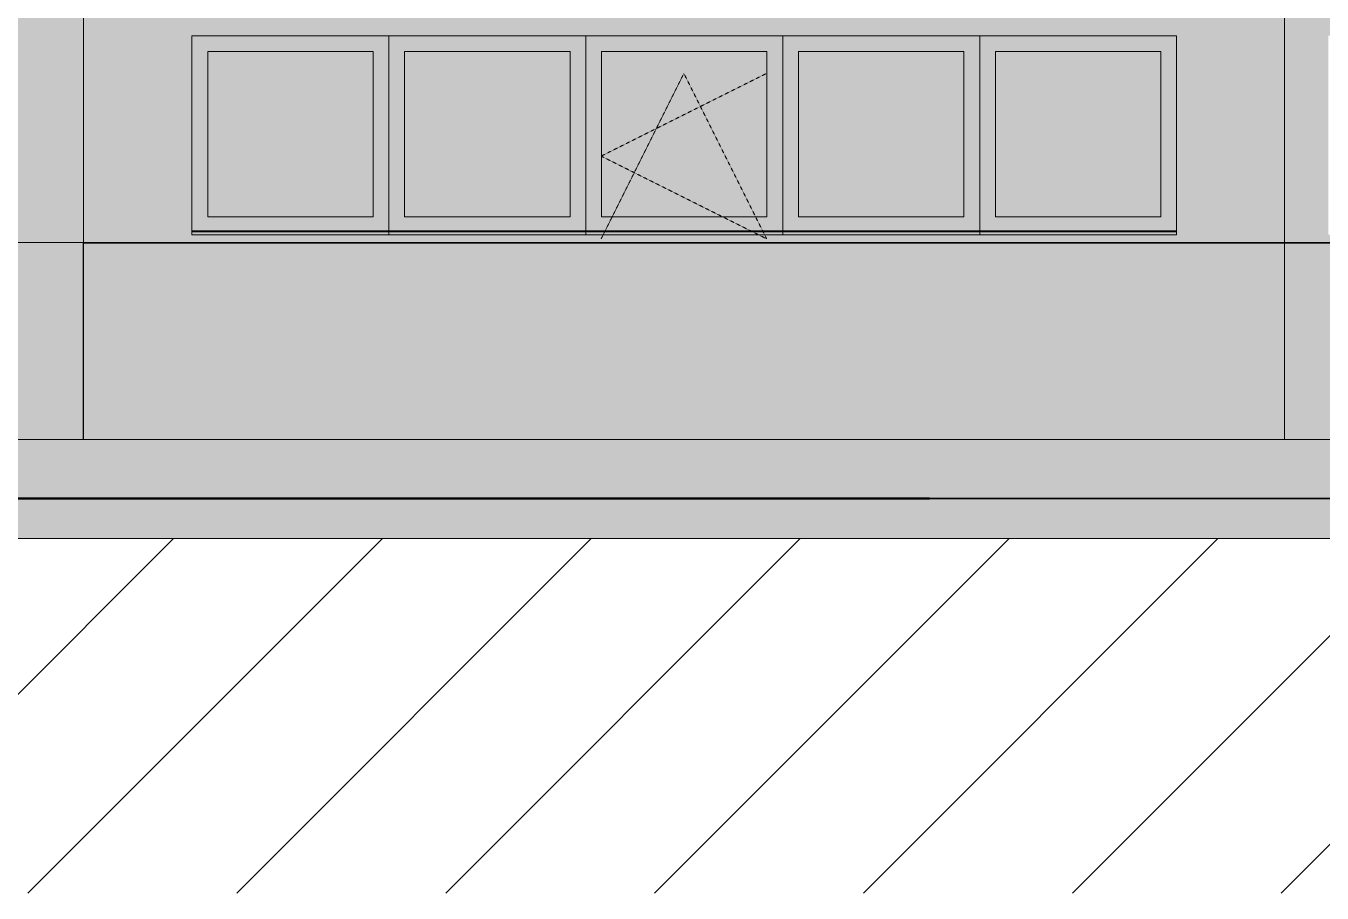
# Model space of a CAD drawing. Header units: millimetres. Extents: x -155050 to -36395, y -2753 to 7638.
# Drawn here: x -138188 to -131607, y -2753 to 1650 of the extents above; entities that cross this region are included whole.
import ezdxf

# ---------------------------------------------------------------- set-up
doc = ezdxf.new("R2010")
doc.units = ezdxf.units.MM
for name, pattern in [('3_Čárkovaná 1_0mm', [2, 1, -1]), ('IMPORT-DĚLICÍ2 _2_', [15.875, 6.35, -3.175, 0, -3.175, 0, -3.175]), ('IMPORT-KANVBRDO', [20, 7, -6.5, 0, -6.5]), ('IMPORT-ČÁRKOVANÁ2 _2_', [9.525, 6.35, -3.175])]:
    doc.linetypes.add(name, pattern=pattern)
for name, color, linetype, lineweight, true_color in [('---1 - PBS PNP-1', 1, 'Continuous', 35, 0xff0000), ('---1 - PBS SYMBOLY A TEXT-1', 180, 'IMPORT-ČÁRKOVANÁ2 _2_', 35, 0x3f00ff), ('00_pl_deštová voda oblast', 6, 'Continuous', 25, 0xff00ff), ('00_pL_hranice pozemku', 1, 'Continuous', 35, 0xff0000), ('00_pL_katastr', 150, 'Continuous', 9, 0x007fff), ('00_pL_katastr-1', 150, 'Continuous', 35, 0x007fff), ('00_pL_KOTY 1500', 7, 'Continuous', 9, 0x260000), ('00_pL_přípojka destova kanalizace-2', 7, 'Continuous', 35, 0x3f7f3f), ('212_HK_situace_03_dwg-1', 40, 'Continuous', 9, 0xffbf00), ('A-GLAZ-1', 7, 'Continuous', 9, 0x6e6e6e), ('A-GLAZ-2', 7, 'Continuous', 9, 0x7f7f7f), ('A-GLAZ-3', 7, 'Continuous', 9, 0x787878), ('A-WALL-1', 7, 'Continuous', 9, 0xd7d5cb), ('A-WALL-2', 7, 'Continuous', 9, 0x004080), ('A-WALL-3', 7, 'Continuous', 9, 0xdeddc7), ('A-WALL-4', 7, 'Continuous', 9, 0x787878), ('hch kanal-2', 6, 'IMPORT-KANVBRDO', 9, 0xff00ff), ('hch koleje-1', 7, 'Continuous', 9, 0x00a5a5), ('hch oploceni-1', 7, 'IMPORT-DĚLICÍ2 _2_', 9, 0x00a5a5), ('hch teren-1', 7, 'Continuous', 9, 0x00a5a5), ('Obrys', 2, 'Continuous', 9, 0xffff00), ('PDF7_000 ISN KABELY NN', 9, 'Continuous', 9, 0x808080), ('PDF7_000 ISN SDĚL OPTIKA METALIKA CHRÁNIČKA PŘÍVOD', 9, 'Continuous', 9, 0x808080), ('PDF7_0V - Splašky výtlak zaměřeno', 9, 'Continuous', 9, 0x808080), ('PDF7_0V - Voda návrh', 9, 'Continuous', 9, 0x808080), ('PDF7_36', 9, 'Continuous', 9, 0x808080), ('PDF7_GP Hraniční linie', 7, 'Continuous', 9, 0x0052a5), ('PDF7_GP Koleje', 7, 'Continuous', 9, 0x0052a5), ('PDF7_GP Výšky bodů', 7, 'Continuous', 9, 0x0052a5), ('PDF7_ISS DEŠŤOVÁ KANALIZACE', 9, 'Continuous', 9, 0x808080), ('PDF7_Slezské Předměstí_646971$0$105', 7, 'Continuous', 9, 0x260000), ('PDF7_Slezské Předměstí_646971$0$21900', 7, 'Continuous', 9, 0x002600), ('Vlastní 1_A-DETL-GENF-1', 9, 'Continuous', 9, 0x808080)]:
    doc.layers.add(name, color=color, linetype=linetype, lineweight=lineweight, true_color=true_color)
for name, color, linetype, lineweight in [('00_pL_KOTY', 7, 'Continuous', 9), ('00_pl_rozhrani ploch', 7, 'Continuous', 18), ('00_pL_stavajici objekty', 7, 'Continuous', 50), ('2966-1_navrh dispozice stroju-HK_02_dwg-1', 7, 'Continuous', 9), ('2966-1_navrh dispozice stroju-HK_dwg-1', 7, 'Continuous', 9), ('A-DETL-MBND', 7, '3_Čárkovaná 1_0mm', 9), ('A-DETL-THIN', 7, 'Continuous', 9), ('A-GLAZ', 7, 'Continuous', 9), ('A-WALL', 7, 'Continuous', 9), ('HK_TEREN_SESAZENI_dwg-1', 7, 'Continuous', 9), ('Kóty', 7, 'Continuous', 9), ('PDF4_Geometry', 7, 'Continuous', 9), ('PDF4_Solid Fills', 7, 'Continuous', 9), ('PDF7_GP Popis', 7, 'Continuous', 9)]:
    doc.layers.add(name, color=color, linetype=linetype, lineweight=lineweight)

# ---------------------------------------------------------------- blocks, each defined once
blk = doc.blocks.new('OKNO_1k - Okno Hala 1000x1000-V2-Řez 2')
at = {"layer": 'A-GLAZ-1'}
h = blk.add_hatch(color=256, dxfattribs=at)
h.paths.add_polyline_path([(-133568.7, 610), (-133345.4, 610), (-133345.4, 1600), (-134345.4, 1600), (-134345.4, 610), (-133807.3, 610)])
h.paths.add_polyline_path([(-134046, 680), (-134265.4, 680), (-134265.4, 1520), (-133425.4, 1520), (-133425.4, 680), (-133807.3, 680)])
at = {"layer": 'A-GLAZ-2'}
blk.add_hatch(color=256, dxfattribs=at).paths.add_polyline_path([(-133568.7, 680), (-133425.4, 680), (-133425.4, 1520), (-134265.4, 1520), (-134265.4, 680), (-133807.3, 680)])
at = {"layer": 'A-GLAZ-3'}
for points in [[(-134046, 605.2), (-133345.4, 605.2), (-133345.4, 610), (-134345.4, 610), (-134345.4, 605.2), (-134165.3, 605.2)], [(-134345.4, 589.8), (-133345.4, 589.8), (-133345.4, 605.2), (-134345.4, 605.2), (-134345.4, 597.6)]]:
    blk.add_hatch(color=256, dxfattribs=at).paths.add_polyline_path(points)
at = {"layer": 'A-GLAZ'}
for p, q in [((-134345.4, 1600), (-134345.4, 610)), ((-133345.4, 610), (-133345.4, 1600)), ((-134265.4, 680), (-134265.4, 1520)), ((-134265.4, 1520), (-133425.4, 1520)), ((-133425.4, 680), (-133425.4, 1520)), ((-133425.4, 680), (-134265.4, 680)), ((-134345.4, 605.2), (-134345.4, 610)), ((-134345.4, 610), (-133345.4, 610)), ((-134345.4, 589.8), (-134345.4, 605.2)), ((-133345.4, 605.2), (-134345.4, 605.2)), ((-133345.4, 610), (-133345.4, 605.2)), ((-133345.4, 605.2), (-133345.4, 589.8)), ((-134345.4, 589.8), (-133345.4, 589.8))]:
    blk.add_line(p, q, dxfattribs=at)
blk = doc.blocks.new('OKNO_1k - Okno Hala 1000x1000-V1-Řez 2')
at = {"layer": 'A-GLAZ-1'}
h = blk.add_hatch(color=256, dxfattribs=at)
h.paths.add_polyline_path([(-130704.9, 610), (-130575.4, 610), (-130575.4, 1600), (-131575.4, 1600), (-131575.4, 610), (-130943.6, 610)])
h.paths.add_polyline_path([(-131495.4, 680), (-131495.4, 1520), (-130655.4, 1520), (-130655.4, 680), (-131420.9, 680)])
at = {"layer": 'A-GLAZ-2'}
blk.add_hatch(color=256, dxfattribs=at).paths.add_polyline_path([(-130943.6, 680), (-130655.4, 680), (-130655.4, 1520), (-131495.4, 1520), (-131495.4, 680), (-131182.2, 680)])
at = {"layer": 'A-GLAZ-3'}
for points in [[(-131575.4, 605.2), (-130575.4, 605.2), (-130575.4, 610), (-131575.4, 610), (-131575.4, 606.8)], [(-131575.4, 589.8), (-130575.4, 589.8), (-130575.4, 605.2), (-131575.4, 605.2), (-131575.4, 597.6)]]:
    blk.add_hatch(color=256, dxfattribs=at).paths.add_polyline_path(points)
at = {"layer": 'A-GLAZ'}
for p, q in [((-130575.4, 610), (-130575.4, 1600)), ((-131495.4, 680), (-131495.4, 1520)), ((-131495.4, 1520), (-130655.4, 1520)), ((-130655.4, 680), (-130655.4, 1520)), ((-130655.4, 680), (-131495.4, 680)), ((-131575.4, 610), (-130575.4, 610)), ((-131575.4, 589.8), (-131575.4, 605.2)), ((-130575.4, 605.2), (-131575.4, 605.2)), ((-130575.4, 610), (-130575.4, 605.2)), ((-130575.4, 605.2), (-130575.4, 589.8)), ((-131575.4, 589.8), (-130575.4, 589.8))]:
    blk.add_line(p, q, dxfattribs=at)
blk = doc.blocks.new('OKNO_1k - Okno Hala 1000x1000-V3-Řez 2')
at = {"layer": 'A-GLAZ-1'}
h = blk.add_hatch(color=256, dxfattribs=at)
h.paths.add_polyline_path([(-132614.1, 610), (-132345.4, 610), (-132345.4, 1600), (-133345.4, 1600), (-133345.4, 610), (-132852.8, 610)])
h.paths.add_polyline_path([(-133091.4, 680), (-133265.4, 680), (-133265.4, 1520), (-132425.4, 1520), (-132425.4, 680), (-132972.1, 680)])
at = {"layer": 'A-GLAZ-2'}
blk.add_hatch(color=256, dxfattribs=at).paths.add_polyline_path([(-132852.8, 680), (-132425.4, 680), (-132425.4, 1520), (-133265.4, 1520), (-133265.4, 680), (-132972.1, 680)])
at = {"layer": 'A-GLAZ-3'}
for points in [[(-132972.1, 605.2), (-132345.4, 606.8), (-132345.4, 610), (-133345.4, 610), (-133345.4, 605.2), (-133091.4, 605.2)], [(-133345.4, 589.8), (-132345.4, 589.8), (-132345.4, 605.2), (-133345.4, 605.2), (-133345.4, 597.6)]]:
    blk.add_hatch(color=256, dxfattribs=at).paths.add_polyline_path(points)
at = {"layer": 'A-GLAZ'}
for p, q in [((-133345.4, 1600), (-133345.4, 610)), ((-133265.4, 680), (-133265.4, 1520)), ((-133265.4, 1520), (-132425.4, 1520)), ((-132425.4, 680), (-132425.4, 1520)), ((-132425.4, 680), (-133265.4, 680)), ((-133345.4, 605.2), (-133345.4, 610)), ((-133345.4, 610), (-132345.4, 610)), ((-133345.4, 589.8), (-133345.4, 605.2)), ((-132345.4, 605.2), (-133345.4, 605.2)), ((-132345.4, 605.2), (-132345.4, 589.8)), ((-133345.4, 589.8), (-132345.4, 589.8))]:
    blk.add_line(p, q, dxfattribs=at)
blk = doc.blocks.new('2966-1_navrh dispozice stroju-HK_dwg-867852-Řez 2')
at = {"layer": 'Kóty'}
blk.add_line((-152256.8, -750), (-126616.8, -750), dxfattribs=at)
at = {"layer": 'Obrys'}
blk.add_line((-124500.1, -750), (-155046.8, -750), dxfattribs=at)
blk = doc.blocks.new('2966-1_navrh dispozice stroju-HK_02_dwg-876232-Řez 2')
at = {"layer": 'Kóty'}
blk.add_line((-152266.8, -750), (-126626.8, -750), dxfattribs=at)
blk = doc.blocks.new('212_HK_situace_03_dwg-886969-Řez 2')
at = {"layer": 'PDF4_Solid Fills'}
blk.add_hatch(color=256, dxfattribs=at).paths.add_polyline_path([(-134632.6, -750), (-134829.2, -750), (-134255.2, -750)])
at = {"layer": '---1 - PBS PNP-1'}
blk.add_line((-153299.4, -750), (-125331.9, -750), dxfattribs=at)
at = {"layer": '---1 - PBS SYMBOLY A TEXT-1'}
blk.add_line((-124500.1, -750), (-155046.8, -750), dxfattribs=at)
at = {"layer": '00_pl_deštová voda oblast', "flags": 128}
blk.add_lwpolyline([(-124500.1, -750), (-153988.4, -750), (-153807, -750)], dxfattribs=at)
at = {"layer": '00_pL_hranice pozemku'}
blk.add_line((-155046.8, -750), (-124500.1, -750), dxfattribs=at)
at = {"layer": '00_pL_katastr', "flags": 128}
for points in [[(-137932.8, -750), (-137931.8, -750), (-131423.1, -750), (-131424.1, -750)], [(-136996.9, -750), (-136995.9, -750), (-130478.2, -750), (-130478.8, -750)]]:
    blk.add_lwpolyline(points, close=True, dxfattribs=at)
at = {"layer": '00_pL_katastr-1'}
for p, q in [((-124500.1, -750), (-155046.8, -750)), ((-124500.1, -750), (-155046.8, -750)), ((-124500.1, -750), (-155046.8, -750)), ((-124500.1, -750), (-155046.8, -750)), ((-143081.8, -750), (-124500.1, -750)), ((-124500.1, -750), (-136792.5, -750))]:
    blk.add_line(p, q, dxfattribs=at)
at = {"layer": '00_pL_katastr-1', "flags": 128}
for points in [[(-130253.9, -750), (-130379.2, -750), (-130343, -750), (-130477.1, -750), (-130703.9, -750), (-155046.8, -750)], [(-124500.1, -750), (-130253.9, -750), (-137868.1, -750), (-155046.8, -750)], [(-124500.1, -750), (-152222, -750), (-152334.1, -750), (-152413.6, -750), (-155046.8, -750)], [(-155046.8, -750), (-151862.3, -750), (-136072.4, -750), (-129279.7, -750), (-124500.1, -750)], [(-155046.8, -750), (-149369.9, -750), (-135526.3, -750), (-124500.1, -750)], [(-155046.8, -750), (-133313.6, -750), (-124500.1, -750)], [(-130550.4, -750), (-137002.8, -750), (-141320.4, -750), (-155046.8, -750)], [(-155046.8, -750), (-154210.5, -750), (-154034.4, -750), (-138361.7, -750), (-129880, -750), (-145451.8, -750), (-149019.2, -750), (-155046.8, -750)], [(-124500.1, -750), (-143111, -750), (-143081.8, -750)]]:
    blk.add_lwpolyline(points, dxfattribs=at)
at = {"layer": '00_pL_KOTY'}
blk.add_line((-133185.7, -750), (-144585.6, -750), dxfattribs=at)
at = {"layer": '00_pL_KOTY', "flags": 128}
blk.add_lwpolyline([(-153564.1, -750), (-153559.5, -750), (-125588.5, -750), (-125593.1, -750)], dxfattribs=at)
at = {"layer": '00_pL_KOTY 1500', "flags": 128}
blk.add_lwpolyline([(-153584.9, -750), (-153579.3, -750), (-125599.2, -750), (-125604.9, -750)], dxfattribs=at)
at = {"layer": '00_pL_přípojka destova kanalizace-2', "flags": 128}
blk.add_lwpolyline([(-126638.7, -750), (-127334.8, -750), (-154796.2, -750)], dxfattribs=at)
at = {"layer": '00_pl_rozhrani ploch'}
for p, q in [((-124500.1, -750), (-155046.8, -750)), ((-155046.8, -750), (-124500.1, -750)), ((-124500.1, -750), (-155046.8, -750))]:
    blk.add_line(p, q, dxfattribs=at)
at = {"layer": '00_pL_stavajici objekty', "flags": 128}
blk.add_lwpolyline([(-139783, -750), (-133668.2, -750), (-133601, -750), (-139715.7, -750)], close=True, dxfattribs=at)
blk.add_lwpolyline([(-133867.6, -750), (-133934.7, -750), (-136925.6, -750), (-136858.5, -750)], dxfattribs=at)
at = {"layer": 'PDF4_Geometry'}
for p, q in [((-124500.1, -750), (-155046.8, -750)), ((-124500.1, -750), (-155046.8, -750)), ((-124500.1, -750), (-155046.8, -750)), ((-124500.1, -750), (-155046.8, -750)), ((-143295.8, -750), (-124500.1, -750)), ((-124500.1, -750), (-137006.5, -750))]:
    blk.add_line(p, q, dxfattribs=at)
at = {"layer": 'PDF4_Geometry', "flags": 128}
for points in [[(-130467.9, -750), (-130593.3, -750), (-130557, -750), (-130691.1, -750), (-130917.9, -750), (-155046.8, -750)], [(-124500.1, -750), (-130467.9, -750), (-138082.1, -750), (-155046.8, -750)], [(-124500.1, -750), (-152436, -750), (-152548.1, -750), (-152627.6, -750), (-155046.8, -750)], [(-155046.8, -750), (-152076.3, -750), (-136286.5, -750), (-129493.7, -750), (-124500.1, -750)], [(-155046.8, -750), (-149583.9, -750), (-135740.3, -750), (-124500.1, -750)], [(-155046.8, -750), (-133527.6, -750), (-124500.1, -750)], [(-155046.8, -750), (-150991.4, -750), (-154248.4, -750), (-138575.7, -750), (-130094, -750), (-145665.8, -750), (-149233.2, -750), (-155046.8, -750)], [(-124500.1, -750), (-143325, -750), (-143295.8, -750)]]:
    blk.add_lwpolyline(points, dxfattribs=at)
for points in [[(-138146.8, -750), (-138145.8, -750), (-131637.1, -750), (-131638.1, -750)], [(-137210.9, -750), (-137209.9, -750), (-130692.2, -750), (-130692.8, -750)]]:
    blk.add_lwpolyline(points, close=True, dxfattribs=at)
at = {"layer": 'PDF4_Geometry'}
for points in [[(-136027.4, -750), (-136089.4, -750), (-136109.5, -750), (-136087.5, -750)], [(-135773.1, -750), (-135880.6, -750), (-135965.4, -750), (-136027.4, -750)], [(-135939.9, -750), (-135947.6, -750), (-135943.2, -750), (-135926.6, -750)], [(-135926.6, -750), (-135910, -750), (-135885.5, -750), (-135853.2, -750)], [(-135919.4, -750), (-135833, -750), (-135744.4, -750), (-135653.4, -750)], [(-135853.2, -750), (-135820.9, -750), (-135786.4, -750), (-135749.5, -750)], [(-135601.3, -750), (-135691.1, -750), (-135764.7, -750), (-135822, -750)], [(-135822, -750), (-135757.5, -750), (-135702.8, -750), (-135657.6, -750)], [(-135587, -750), (-135669.5, -750), (-135747.5, -750), (-135820.9, -750)], [(-135420.5, -750), (-135520, -750), (-135637.6, -750), (-135773.1, -750)], [(-135749.5, -750), (-135707.6, -750), (-135662.2, -750), (-135613.4, -750)], [(-135657.6, -750), (-135612.5, -750), (-135569.8, -750), (-135529.2, -750)], [(-135653.4, -750), (-135562.6, -750), (-135472.2, -750), (-135382.4, -750)], [(-135613.4, -750), (-135564.6, -750), (-135519.7, -750), (-135478.5, -750)], [(-135411.1, -750), (-135475.9, -750), (-135539.3, -750), (-135601.3, -750)], [(-135440.8, -750), (-135478.6, -750), (-135527.4, -750), (-135587, -750)], [(-135529.2, -750), (-135437.2, -750), (-135361.9, -750), (-135303.4, -750)], [(-135402.6, -750), (-135390.2, -750), (-135402.9, -750), (-135440.8, -750)], [(-135138.6, -750), (-135245.3, -750), (-135336.8, -750), (-135413.2, -750)], [(-135263.1, -750), (-135263.1, -750), (-135312.5, -750), (-135411.1, -750)], [(-135382.4, -750), (-135294, -750), (-135224, -750), (-135172.5, -750)], [(-135303.4, -750), (-135244.9, -750), (-135224.4, -750), (-135242, -750)], [(-135172.5, -750), (-135120.9, -750), (-135099.2, -750), (-135107.4, -750)], [(-134767.2, -750), (-134873.8, -750), (-134997.6, -750), (-135138.6, -750)], [(-135009.7, -750), (-134884.4, -750), (-134749.1, -750), (-134603.8, -750)], [(-133951.3, -750), (-134012.3, -750), (-134032, -750), (-134010.6, -750)], [(-134010.6, -750), (-133989, -750), (-133920.5, -750), (-133805.1, -750)], [(-133724.7, -750), (-133823.5, -750), (-133899.1, -750), (-133951.3, -750)], [(-133821.6, -750), (-133835.6, -750), (-133821.3, -750), (-133778.7, -750)], [(-133689.7, -750), (-133763.6, -750), (-133807.5, -750), (-133821.6, -750)], [(-133742.1, -750), (-133803.9, -750), (-133820.7, -750), (-133792.4, -750)], [(-133805.1, -750), (-133646, -750), (-133480.5, -750), (-133308.6, -750)], [(-133792.4, -750), (-133764.1, -750), (-133680.3, -750), (-133541, -750)], [(-133778.7, -750), (-133719.2, -750), (-133622.1, -750), (-133487.3, -750)], [(-133527.4, -750), (-133620.5, -750), (-133692.1, -750), (-133742.1, -750)], [(-133645.4, -750), (-133662.4, -750), (-133652.4, -750), (-133615.2, -750)], [(-133481, -750), (-133573.6, -750), (-133628.4, -750), (-133645.4, -750)], [(-133615.2, -750), (-133574.9, -750), (-133514.6, -750), (-133434.6, -750)], [(-133055.6, -750), (-133247, -750), (-133404.3, -750), (-133527.4, -750)], [(-133077.2, -750), (-133254.4, -750), (-133388.9, -750), (-133481, -750)], [(-133387.4, -750), (-133444.9, -750), (-133464.8, -750), (-133447.4, -750)], [(-133231, -750), (-133293.4, -750), (-133368.2, -750), (-133455.2, -750)], [(-133447.4, -750), (-133423.4, -750), (-133349.8, -750), (-133226.5, -750)], [(-133434.6, -750), (-133320.7, -750), (-133172.1, -750), (-132988.8, -750)], [(-133154.2, -750), (-133252.2, -750), (-133329.9, -750), (-133387.4, -750)], [(-133308.6, -750), (-133161.5, -750), (-133045.3, -750), (-132960, -750)], [(-133281.9, -750), (-133293.1, -750), (-133279.4, -750), (-133240.9, -750)], [(-133240.9, -750), (-133202.4, -750), (-133149, -750), (-133080.6, -750)], [(-133094.1, -750), (-133122.9, -750), (-133168.5, -750), (-133231, -750)], [(-133226.5, -750), (-133120.9, -750), (-132999.6, -750), (-132862.6, -750)], [(-133045.9, -750), (-133101.3, -750), (-133151.8, -750), (-133197.6, -750)], [(-133074.8, -750), (-133149.5, -750), (-133175.7, -750), (-133153.5, -750)], [(-132904.9, -750), (-132987.2, -750), (-133070.3, -750), (-133154.2, -750)], [(-133153.5, -750), (-133131.3, -750), (-133071.5, -750), (-132974.2, -750)], [(-133055.7, -750), (-133058, -750), (-133070.8, -750), (-133094.1, -750)], [(-133091.4, -750), (-132885.8, -750), (-132709.1, -750), (-132561.2, -750)], [(-133089.8, -750), (-133064.9, -750), (-133053.5, -750), (-133055.7, -750)], [(-133080.6, -750), (-132985.1, -750), (-132893.5, -750), (-132806, -750)], [(-132613.5, -750), (-132745.5, -750), (-132900, -750), (-133077.2, -750)], [(-132805.8, -750), (-132917.3, -750), (-133006.9, -750), (-133074.8, -750)], [(-132893.4, -750), (-132939.7, -750), (-132990.5, -750), (-133045.9, -750)], [(-132987.6, -750), (-132999.8, -750), (-132987.2, -750), (-132949.7, -750)], [(-132988.8, -750), (-132805.6, -750), (-132671.2, -750), (-132585.6, -750)], [(-132877.4, -750), (-132938.6, -750), (-132975.3, -750), (-132987.6, -750)], [(-132974.2, -750), (-132887.4, -750), (-132784.9, -750), (-132666.8, -750)], [(-132960, -750), (-132916.5, -750), (-132891.5, -750), (-132885.2, -750)], [(-132949.7, -750), (-132911.2, -750), (-132856.9, -750), (-132786.8, -750)], [(-132885.2, -750), (-132878.8, -750), (-132893.6, -750), (-132929.6, -750)], [(-132791.2, -750), (-132821.9, -750), (-132856, -750), (-132893.4, -750)], [(-132671.4, -750), (-132751.6, -750), (-132820.3, -750), (-132877.4, -750)], [(-132862.6, -750), (-132792.6, -750), (-132732, -750), (-132680.6, -750)], [(-132446.8, -750), (-132574.7, -750), (-132694.3, -750), (-132805.8, -750)], [(-132720.4, -750), (-132737, -750), (-132760.6, -750), (-132791.2, -750)], [(-132786.8, -750), (-132716.5, -750), (-132628.9, -750), (-132523.9, -750)], [(-132680.6, -750), (-132629.3, -750), (-132590.4, -750), (-132563.8, -750)], [(-132316.6, -750), (-132472.9, -750), (-132591.2, -750), (-132671.4, -750)], [(-132666.8, -750), (-132592.8, -750), (-132426.8, -750), (-132169.1, -750)], [(-132436.8, -750), (-132474.9, -750), (-132533.8, -750), (-132613.5, -750)], [(-132585.6, -750), (-132490.1, -750), (-132432.2, -750), (-132412, -750)], [(-132561.2, -750), (-132451.1, -750), (-132365.5, -750), (-132304.5, -750)], [(-132450.6, -750), (-132509.1, -750), (-132527.8, -750), (-132506.8, -750)], [(-132260.1, -750), (-132291.1, -750), (-132379.8, -750), (-132526.1, -750)], [(-132213.8, -750), (-132313.3, -750), (-132392.2, -750), (-132450.6, -750)], [(-132412, -750), (-132391.8, -750), (-132400.1, -750), (-132436.8, -750)], [(-132378.9, -750), (-132297.2, -750), (-132199.2, -750), (-132084.8, -750)], [(-132356.6, -750), (-132370.6, -750), (-132362, -750), (-132330.9, -750)], [(-132244.7, -750), (-132305.4, -750), (-132342.7, -750), (-132356.6, -750)], [(-132330.9, -750), (-132299.7, -750), (-132254.3, -750), (-132194.7, -750)], [(-131803.6, -750), (-131887.8, -750), (-132058.8, -750), (-132316.6, -750)], [(-132304.5, -750), (-132243.9, -750), (-132229.2, -750), (-132260.1, -750)], [(-132013.6, -750), (-132106.9, -750), (-132183.9, -750), (-132244.7, -750)], [(-131977.3, -750), (-132054.7, -750), (-132133.5, -750), (-132213.8, -750)], [(-132194.7, -750), (-132129.9, -750), (-132068.8, -750), (-132011.3, -750)], [(-132169.1, -750), (-131976.6, -750), (-131832.4, -750), (-131736.8, -750)], [(-132084.8, -750), (-131999.4, -750), (-131907.8, -750), (-131809.8, -750)], [(-131837.8, -750), (-131898.9, -750), (-131957.5, -750), (-132013.6, -750)], [(-132011.3, -750), (-131930.1, -750), (-131856.9, -750), (-131791.9, -750)], [(-131690.9, -750), (-131779.2, -750), (-131874.6, -750), (-131977.3, -750)], [(-131701.4, -750), (-131733.5, -750), (-131778.9, -750), (-131837.8, -750)], [(-131809.8, -750), (-131712.6, -750), (-131634.9, -750), (-131576.4, -750)], [(-131449.3, -750), (-131573.5, -750), (-131691.6, -750), (-131803.6, -750)], [(-131791.9, -750), (-131727, -750), (-131688, -750), (-131675.1, -750)], [(-131675.1, -750), (-131660.7, -750), (-131669.4, -750), (-131701.4, -750)]]:
    blk.add_open_spline(points, degree=3, dxfattribs=at)
at = {"layer": 'PDF4_Solid Fills'}
for p, q in [((-134632.6, -750), (-134829.2, -750)), ((-134829.2, -750), (-134255.2, -750)), ((-134255.2, -750), (-134632.6, -750))]:
    blk.add_line(p, q, dxfattribs=at)
at = {"layer": 'PDF7_000 ISN KABELY NN'}
for p, q in [((-137058.9, -750), (-137191.8, -750)), ((-135596.6, -750), (-135330.8, -750)), ((-134200.8, -750), (-134333.8, -750)), ((-133802, -750), (-133536.2, -750)), ((-133270.3, -750), (-133070.9, -750)), ((-131874.5, -750), (-132007.5, -750))]:
    blk.add_line(p, q, dxfattribs=at)
at = {"layer": 'PDF7_000 ISN KABELY NN', "flags": 128}
for points in [[(-137191.8, -750), (-137058.9, -750), (-137457.7, -750), (-137657.1, -750), (-137657.1, -750), (-137790, -750)], [(-136660.1, -750), (-136261.3, -750), (-135796, -750)], [(-134333.7, -750), (-134200.8, -750), (-134533.2, -750), (-134799.1, -750), (-134799, -750), (-134932, -750)], [(-132007.4, -750), (-131874.5, -750), (-132273.3, -750), (-132472.8, -750), (-132472.7, -750), (-132605.6, -750)]]:
    blk.add_lwpolyline(points, dxfattribs=at)
at = {"layer": 'PDF7_000 ISN SDĚL OPTIKA METALIKA CHRÁNIČKA PŘÍVOD'}
for p, q in [((-138321.8, -750), (-138055.9, -750)), ((-137389.3, -750), (-137746, -750)), ((-137054.5, -750), (-137411.1, -750)), ((-135729.6, -750), (-135596.7, -750)), ((-135463.8, -750), (-135197.9, -750)), ((-134525.3, -750), (-134881.9, -750)), ((-134202.3, -750), (-134558.9, -750)), ((-133802.1, -750), (-133536.2, -750)), ((-133403.3, -750), (-133270.4, -750)), ((-133137.4, -750), (-132938, -750)), ((-132265.3, -750), (-132622, -750)), ((-131875.9, -750), (-132232.5, -750))]:
    blk.add_line(p, q, dxfattribs=at)
at = {"layer": 'PDF7_000 ISN SDĚL OPTIKA METALIKA CHRÁNIČKA PŘÍVOD', "flags": 128}
blk.add_lwpolyline([(-136660.1, -750), (-136261.3, -750), (-135796.1, -750)], dxfattribs=at)
at = {"layer": 'PDF7_0V - Splašky výtlak zaměřeno'}
for p, q in [((-134533.5, -750), (-134334.1, -750)), ((-134068.2, -750), (-133603, -750)), ((-132681.2, -750), (-132915.8, -750))]:
    blk.add_line(p, q, dxfattribs=at)
at = {"layer": 'PDF7_0V - Splašky výtlak zaměřeno', "flags": 128}
for points in [[(-137723.8, -750), (-136394.5, -750), (-134799.4, -750)], [(-131143.7, -750), (-132007.8, -750), (-132606, -750)], [(-132340.2, -750), (-132140.7, -750), (-132406.5, -750)], [(-131874.8, -750), (-131675.5, -750), (-131874.9, -750)]]:
    blk.add_lwpolyline(points, dxfattribs=at)
at = {"layer": 'PDF7_0V - Voda návrh'}
for p, q in [((-138056, -750), (-138388.3, -750)), ((-134865.7, -750), (-134599.8, -750)), ((-133818, -750), (-134136.8, -750)), ((-132938.1, -750), (-133270.5, -750)), ((-132340, -750), (-132605.8, -750)), ((-131808.2, -750), (-131542.4, -750))]:
    blk.add_line(p, q, dxfattribs=at)
at = {"layer": 'PDF7_0V - Voda návrh', "flags": 128}
for points in [[(-135397.4, -750), (-136128.5, -750), (-137723.7, -750)], [(-134599.8, -750), (-134865.7, -750), (-134333.9, -750), (-133735.7, -750)], [(-131542.3, -750), (-131808.2, -750), (-131276.5, -750), (-130678.3, -750)]]:
    blk.add_lwpolyline(points, dxfattribs=at)
at = {"layer": 'PDF7_36', "flags": 128}
for points in [[(-136660.6, -750), (-135464.2, -750)], [(-133536.7, -750), (-132340.4, -750)]]:
    blk.add_lwpolyline(points, close=True, dxfattribs=at)
at = {"layer": 'PDF7_GP Hraniční linie', "flags": 128}
for points in [[(-124500.1, -750), (-133337.2, -750), (-145367.5, -750), (-149887.1, -750), (-155046.8, -750)], [(-155046.8, -750), (-150620.5, -750), (-133073.6, -750), (-124500.1, -750)]]:
    blk.add_lwpolyline(points, dxfattribs=at)
at = {"layer": 'PDF7_GP Koleje'}
blk.add_line((-124500.1, -750), (-155046.7, -750), dxfattribs=at)
at = {"layer": 'PDF7_GP Koleje', "flags": 128}
for points in [[(-124500.1, -750), (-138847.8, -750), (-154733, -750), (-155046.8, -750)], [(-155046.8, -750), (-154800, -750), (-138914.7, -750), (-124500.1, -750)], [(-155046.8, -750), (-152342.7, -750), (-138983.1, -750), (-124500.1, -750)]]:
    blk.add_lwpolyline(points, dxfattribs=at)
at = {"layer": 'PDF7_GP Popis'}
for p, q in [((-138187.9, -750), (-137855.6, -750)), ((-137922, -750), (-137656.1, -750)), ((-137390.2, -750), (-137722.4, -750)), ((-136991.2, -750), (-137323.4, -750)), ((-136592.3, -750), (-136924.5, -750)), ((-135729, -750), (-135729, -750)), ((-135130.7, -750), (-135463, -750)), ((-133604.2, -750), (-133670.7, -750)), ((-133072.4, -750), (-133404.6, -750))]:
    blk.add_line(p, q, dxfattribs=at)
at = {"layer": 'PDF7_GP Popis', "flags": 128}
for points in [[(-138055, -750), (-138055, -750), (-137988.5, -750), (-137922, -750), (-137855.5, -750), (-137855.6, -750), (-137789.1, -750), (-137789.1, -750), (-137789.1, -750), (-137855.6, -750), (-137922.1, -750)], [(-137789, -750), (-137656.1, -750), (-137589.6, -750), (-137589.6, -750), (-137656.1, -750), (-137656.1, -750), (-137722.6, -750)], [(-137589.5, -750), (-137656, -750), (-137656, -750), (-137722.5, -750), (-137656, -750), (-137656.1, -750), (-137589.6, -750), (-137589.6, -750), (-137523.1, -750), (-137456.7, -750), (-137456.6, -750)], [(-137124.1, -750), (-137190.6, -750), (-137257, -750), (-137257, -750), (-137257.1, -750), (-137057.7, -750)], [(-137124.1, -750), (-137124, -750), (-137057.6, -750), (-136991.1, -750), (-136924.6, -750), (-136858.2, -750), (-136858.2, -750), (-136924.7, -750), (-136924.7, -750), (-136991.2, -750)], [(-136791.7, -750), (-136924.6, -750), (-136924.6, -750), (-136924.6, -750), (-136924.6, -750), (-136858.1, -750), (-136791.7, -750), (-136725.2, -750), (-136725.2, -750), (-136791.7, -750)], [(-136658.6, -750), (-136658.6, -750), (-136725.1, -750), (-136725.1, -750), (-136658.7, -750), (-136592.2, -750), (-136525.7, -750), (-136459.3, -750), (-136459.3, -750), (-136459.2, -750)], [(-136326.4, -750), (-136658.6, -750), (-136592.1, -750)], [(-135861.9, -750), (-135596.1, -750), (-135529.7, -750), (-135529.7, -750)], [(-135662.6, -750), (-135596.2, -750), (-135596.2, -750), (-135662.6, -750)], [(-135463.1, -750), (-135529.6, -750), (-135596, -750), (-135596, -750), (-135596, -750), (-135529.5, -750), (-135463.1, -750), (-135396.6, -750), (-135396.6, -750), (-135396.7, -750), (-135463.2, -750)], [(-135330.1, -750), (-135396.5, -750), (-135463, -750), (-135396.6, -750), (-135396.6, -750), (-135330.1, -750), (-135263.7, -750), (-135197.2, -750), (-135197.2, -750), (-135197.2, -750)], [(-133737.1, -750), (-133471.3, -750), (-133471.3, -750), (-133471.3, -750)], [(-133404.7, -750), (-133471.2, -750), (-133537.7, -750), (-133537.7, -750), (-133537.7, -750), (-133471.2, -750), (-133404.7, -750), (-133338.3, -750), (-133338.3, -750), (-133271.8, -750), (-133338.3, -750), (-133404.8, -750)], [(-133271.7, -750), (-133338.2, -750), (-133338.2, -750), (-133338.2, -750), (-133338.2, -750), (-133271.8, -750), (-133205.3, -750), (-133138.9, -750), (-133138.8, -750)]]:
    blk.add_lwpolyline(points, dxfattribs=at)
for points in [[(-137988.6, -750), (-137922.1, -750)], [(-133604.3, -750), (-133537.8, -750)]]:
    blk.add_lwpolyline(points, close=True, dxfattribs=at)
at = {"layer": 'PDF7_GP Výšky bodů', "flags": 128}
for points in [[(-138317, -750), (-138383.5, -750), (-138250.6, -750), (-138250.6, -750), (-138184.2, -750), (-138117.7, -750), (-138051.2, -750), (-137984.8, -750), (-137984.7, -750), (-138051.2, -750)], [(-138115.6, -750), (-138182.1, -750), (-138049.2, -750), (-138049.2, -750), (-137982.7, -750), (-137916.3, -750), (-137849.8, -750), (-137849.8, -750), (-137783.3, -750), (-137783.3, -750), (-137849.8, -750)], [(-137650.4, -750), (-137982.6, -750), (-137716.8, -750), (-137849.7, -750)], [(-137317.9, -750), (-137650.1, -750), (-137317.8, -750), (-137450.8, -750)], [(-137384.2, -750), (-137517.1, -750), (-137317.7, -750), (-137384.2, -750), (-137384.3, -750), (-137317.8, -750), (-137317.8, -750), (-137251.3, -750), (-137184.9, -750), (-137118.4, -750), (-137118.4, -750), (-137118.4, -750)], [(-137457.5, -750), (-137324.5, -750), (-137191.6, -750), (-137258.1, -750), (-137324.6, -750), (-137324.6, -750), (-137258.2, -750), (-137191.7, -750), (-137125.2, -750), (-137058.7, -750), (-137058.7, -750)], [(-137191, -750), (-137257.4, -750), (-137323.9, -750), (-137323.9, -750), (-137324, -750), (-137257.5, -750), (-137191, -750), (-136925.2, -750), (-137058.2, -750)], [(-137258, -750), (-137191.5, -750), (-137058.6, -750), (-137125.1, -750), (-137125.1, -750), (-137058.7, -750), (-137058.7, -750), (-136992.2, -750), (-136925.8, -750), (-136859.3, -750), (-136859.3, -750), (-136925.7, -750)], [(-137124.4, -750), (-137190.9, -750), (-136792.2, -750)], [(-136593.3, -750), (-136925.5, -750), (-136593.2, -750), (-136726.2, -750)], [(-136526.2, -750), (-136858.5, -750), (-136526.2, -750), (-136659.1, -750)], [(-136659.6, -750), (-136726.1, -750), (-136593.2, -750), (-136593.2, -750), (-136593.2, -750), (-136526.8, -750), (-136460.3, -750), (-136393.8, -750), (-136393.8, -750), (-136327.3, -750), (-136393.8, -750)], [(-136593.1, -750), (-136726.1, -750), (-136526.7, -750), (-136593.2, -750), (-136593.2, -750), (-136526.7, -750), (-136460.3, -750), (-136393.8, -750), (-136327.3, -750), (-136327.3, -750), (-136327.3, -750)], [(-136592.5, -750), (-136659, -750), (-136526.1, -750), (-136526.1, -750), (-136526.1, -750), (-136459.7, -750), (-136393.2, -750), (-136326.7, -750), (-136326.7, -750), (-136260.3, -750), (-136326.7, -750)], [(-136393.6, -750), (-136526.6, -750), (-136127.9, -750)], [(-135861.9, -750), (-136127.7, -750), (-135861.8, -750), (-135994.8, -750)], [(-135928.2, -750), (-135994.7, -750), (-135861.7, -750), (-135861.8, -750), (-135861.8, -750), (-135795.3, -750), (-135795.3, -750), (-135728.9, -750), (-135662.4, -750), (-135595.9, -750), (-135595.9, -750), (-135662.4, -750)], [(-134400, -750), (-134466.6, -750), (-134333.6, -750), (-134333.6, -750), (-134333.7, -750), (-134267.2, -750), (-134200.8, -750), (-134134.3, -750), (-134067.8, -750), (-134134.3, -750), (-134134.2, -750)], [(-134333, -750), (-134399.4, -750), (-134133.7, -750)], [(-134333.5, -750), (-134200.6, -750), (-134067.7, -750), (-134134.1, -750), (-134200.6, -750), (-134134.2, -750), (-134134.2, -750), (-134067.7, -750), (-134001.3, -750), (-133934.8, -750), (-133934.8, -750), (-133934.8, -750)], [(-134332.9, -750), (-134200, -750), (-134067.1, -750), (-134133.5, -750), (-134133.6, -750), (-134200, -750), (-134133.6, -750), (-134133.6, -750), (-134067.1, -750), (-134000.7, -750), (-133934.2, -750), (-133934.2, -750), (-133934.2, -750)], [(-134067.1, -750), (-134133.6, -750), (-134200, -750), (-134200.1, -750), (-134200.1, -750), (-134200.1, -750), (-134133.6, -750), (-134067.2, -750), (-133801.3, -750), (-133934.3, -750)], [(-134066.3, -750), (-134132.8, -750), (-133800.6, -750)], [(-134067.1, -750), (-134000.5, -750), (-133867.7, -750), (-133934.1, -750), (-133934.1, -750), (-133934.2, -750), (-133867.7, -750), (-133801.3, -750), (-133734.8, -750), (-133668.3, -750), (-133668.3, -750), (-133734.8, -750)], [(-133999.8, -750), (-133933.3, -750), (-133800.4, -750), (-133866.9, -750), (-133933.4, -750), (-133866.9, -750), (-133800.5, -750), (-133734, -750), (-133667.6, -750), (-133667.5, -750), (-133667.5, -750)], [(-133602.4, -750), (-133934.6, -750), (-133668.8, -750), (-133801.7, -750)], [(-133601.8, -750), (-133934, -750), (-133668.2, -750), (-133801.1, -750)], [(-133869, -750), (-133802.5, -750), (-133669.6, -750), (-133736.1, -750), (-133736.1, -750), (-133802.6, -750), (-133736.1, -750), (-133736.2, -750), (-133669.7, -750), (-133669.7, -750), (-133603.3, -750), (-133536.8, -750), (-133536.7, -750), (-133536.7, -750)], [(-133668.6, -750), (-133801.6, -750), (-133602.2, -750), (-133668.7, -750), (-133668.7, -750), (-133602.3, -750), (-133535.8, -750), (-133469.3, -750), (-133402.9, -750), (-133402.9, -750), (-133402.8, -750)], [(-133668, -750), (-133801, -750), (-133601.6, -750), (-133668.1, -750), (-133668.1, -750), (-133601.7, -750), (-133535.2, -750), (-133468.7, -750), (-133402.3, -750), (-133402.3, -750), (-133402.2, -750)], [(-133736, -750), (-133603.1, -750), (-133470.2, -750), (-133536.6, -750), (-133536.6, -750), (-133603.1, -750), (-133603.1, -750), (-133603.1, -750), (-133536.7, -750), (-133536.7, -750), (-133470.2, -750), (-133403.8, -750), (-133337.3, -750), (-133337.3, -750), (-133337.3, -750)], [(-133402.3, -750), (-133734.6, -750), (-133402.3, -750), (-133535.2, -750)], [(-133335.1, -750), (-133667.3, -750), (-133335, -750), (-133534.5, -750)], [(-133472.5, -750), (-133539, -750), (-133605.4, -750), (-133273.2, -750)], [(-133468.6, -750), (-133535.1, -750), (-133402.2, -750), (-133402.2, -750), (-133402.3, -750), (-133335.8, -750), (-133269.3, -750), (-133202.9, -750), (-133136.4, -750), (-133136.4, -750), (-133202.8, -750)], [(-133401.4, -750), (-133534.3, -750), (-133335, -750), (-133401.4, -750), (-133335, -750), (-133268.5, -750), (-133202.1, -750), (-133135.6, -750), (-133135.6, -750), (-133135.6, -750)], [(-133472.4, -750), (-133405.9, -750), (-133273, -750), (-133339.5, -750), (-133339.5, -750), (-133339.6, -750), (-133273.1, -750), (-133206.6, -750), (-133140.2, -750), (-133140.2, -750), (-133073.7, -750), (-133140.1, -750)], [(-133071.3, -750), (-133337.1, -750), (-133071.3, -750), (-133204.2, -750)], [(-133137.6, -750), (-133204.1, -750), (-133004.7, -750), (-133071.2, -750), (-133071.2, -750), (-133004.7, -750), (-133004.8, -750), (-132938.3, -750), (-132871.8, -750), (-132805.3, -750), (-132805.3, -750)], [(-132807.7, -750), (-133140, -750), (-132807.6, -750), (-132940.6, -750)], [(-132874, -750), (-133007, -750), (-132807.6, -750), (-132807.6, -750), (-132807.6, -750), (-132741.2, -750), (-132674.7, -750), (-132608.2, -750), (-132608.2, -750), (-132608.2, -750)]]:
    blk.add_lwpolyline(points, dxfattribs=at)
at = {"layer": 'PDF7_ISS DEŠŤOVÁ KANALIZACE'}
for p, q in [((-137856.2, -750), (-138986.1, -750)), ((-136300.4, -750), (-136469.3, -750)), ((-134665.8, -750), (-135729.3, -750)), ((-133043.5, -750), (-133212.4, -750)), ((-131409.1, -750), (-132538.9, -750))]:
    blk.add_line(p, q, dxfattribs=at)
at = {"layer": 'PDF7_ISS DEŠŤOVÁ KANALIZACE', "flags": 128}
for points in [[(-137390.9, -750), (-136792.7, -750), (-136393.9, -750)], [(-136593.3, -750), (-136726.3, -750), (-136593.4, -750)], [(-134134.1, -750), (-133602.4, -750), (-133203.6, -750)], [(-133336.5, -750), (-133535.9, -750), (-133336.6, -750)]]:
    blk.add_lwpolyline(points, dxfattribs=at)
at = {"layer": 'PDF7_Slezské Předměstí_646971$0$105'}
blk.add_line((-136524.2, -750), (-137521.2, -750), dxfattribs=at)
at = {"layer": 'PDF7_Slezské Předměstí_646971$0$21900', "flags": 128}
for points in [[(-124500.1, -750), (-130533.3, -750), (-136980.5, -750), (-141300.8, -750), (-155046.8, -750)], [(-155046.8, -750), (-130662, -750), (-130444.9, -750)]]:
    blk.add_lwpolyline(points, dxfattribs=at)
blk = doc.blocks.new('HK_TEREN_SESAZENI_dwg_fgvzhj-918100-Řez 2')
at = {"layer": 'hch kanal-2'}
blk.add_line((-124500.1, -750), (-155046.8, -750), dxfattribs=at)
at = {"layer": 'hch koleje-1', "flags": 128}
for points in [[(-124500.1, -750), (-138286.6, -750), (-155046.8, -750)], [(-124500.1, -750), (-137053.1, -750), (-155046.8, -750)], [(-155046.8, -750), (-137925.6, -750), (-124500.1, -750)], [(-124500.1, -750), (-137342.4, -750), (-155046.8, -750)]]:
    blk.add_lwpolyline(points, dxfattribs=at)
at = {"layer": 'hch oploceni-1'}
blk.add_line((-124500.1, -750), (-155046.8, -750), dxfattribs=at)
at = {"layer": 'hch teren-1'}
blk.add_line((-124500.1, -750), (-155046.8, -750), dxfattribs=at)
blk = doc.blocks.new('HK_TEREN_SESAZENI_dwg-918098-Řez 2')
blk.add_blockref('HK_TEREN_SESAZENI_dwg_fgvzhj-918100-Řez 2', (0, 0))

msp = doc.modelspace()

# ---------------------------------------------------------------- hatches: boundary and pattern name
at = {"layer": 'A-WALL-1'}
for points in [[(-139773.5, -450), (-137895.4, -450), (-137895.4, 550), (-140892.9, 550), (-140892.9, -450), (-140250.8, -450)], [(-137897.9, -450), (-131797.9, -450), (-131797.9, 546.6), (-137897.9, 546.6), (-137897.9, -372.2)], [(-131797.9, 546.6), (-131797.9, 550), (-137895.4, 550), (-137894.1, 546.6), (-131898.2, 546.6)], [(-128676.5, 546.6), (-128575.4, 546.6), (-128575.4, 550), (-131797.9, 550), (-131797.9, 546.6), (-128795.8, 546.6)]]:
    msp.add_hatch(color=256, dxfattribs=at).paths.add_polyline_path(points)
h = msp.add_hatch(color=256, dxfattribs=at)
h.paths.add_polyline_path([(-131797.9, -450), (-128575.4, -450), (-128575.4, 546.6), (-131797.9, 546.6), (-131797.9, -372.2)])
h.paths.add_polyline_path([(-127425.4, -450), (-125414.4, -450), (-125414.4, 546.6), (-127425.4, 546.6), (-127425.4, -210.6)])
at = {"layer": 'A-WALL-2'}
for points in [[(-138818.9, 550), (-137895.4, 550), (-137895.4, 1700), (-140892.9, 1700), (-140892.9, 550), (-139773.5, 550)], [(-131797.9, 550), (-128575.4, 550), (-128575.4, 589.8), (-131575.4, 589.8), (-131575.4, 1600), (-127425.4, 1600), (-127425.4, 550), (-125414.4, 550), (-125414.4, 1700), (-131797.9, 1700), (-131797.9, 597.6)]]:
    msp.add_hatch(color=256, dxfattribs=at).paths.add_polyline_path(points)
h = msp.add_hatch(color=256, dxfattribs=at)
h.paths.add_polyline_path([(-134761.9, 550), (-131797.9, 550), (-131797.9, 1700), (-137895.4, 1700), (-137894.1, 550), (-134881.2, 550)])
h.paths.add_polyline_path([(-132733.4, 589.8), (-137345.4, 589.8), (-137345.4, 1600), (-132345.4, 1600), (-132345.4, 589.8), (-132614.1, 589.8)])
at = {"layer": 'A-WALL-3'}
h = msp.add_hatch(color=256, dxfattribs=at)
h.paths.add_polyline_path([(-139057.5, -750), (-129009, -750), (-129009, -700), (-128575.4, -700), (-128575.4, -450), (-153261.8, -450), (-153261.8, -750), (-139176.9, -750)])
h.paths.add_polyline_path([(-125564.4, -750), (-125564.4, -450), (-127425.4, -450), (-127425.4, -700), (-127009, -700), (-127009, -750), (-125574.1, -750)])
at = {"layer": 'A-WALL-4'}
msp.add_hatch(color=256, dxfattribs=at).paths.add_polyline_path([(-153876.8, -953), (-129009, -953), (-129009, -750), (-153876.8, -750), (-153876.8, -857.1)])
at = {"layer": 'Vlastní 1_A-DETL-GENF-1'}
h = msp.add_hatch(dxfattribs=at)
h.set_pattern_fill('FP_1', color=256, style=0, pattern_type=2)
h.set_pattern_definition([(45, (-136650.96, -165.25), (-530.33, 530.33), [])])
h.paths.add_polyline_path([(-155046.8, -2753), (-124500.1, -2753), (-124500.1, -953), (-155046.8, -953), (-155046.8, -2150.2)])

# ---------------------------------------------------------------- linework, layer by layer
at = {"layer": 'A-DETL-MBND'}
for p, q in [((-135267.4, 569), (-134847.4, 1409)), ((-135267.4, 989), (-134427.4, 1409)), ((-134847.4, 1409), (-134427.4, 569)), ((-134427.4, 569), (-135267.4, 989))]:
    msp.add_line(p, q, dxfattribs=at)
at = {"layer": 'A-DETL-THIN'}
msp.add_line((-124500.1, -953), (-155046.8, -953), dxfattribs=at)
at = {"layer": 'A-WALL'}
for p, q in [((-137895.4, 1700), (-137895.4, -450)), ((-131797.9, -450), (-131797.9, 1700)), ((-137345.4, 1600), (-132345.4, 1600)), ((-137345.4, 605.2), (-137345.4, 1600)), ((-132345.4, 1600), (-132345.4, 605.2)), ((-153384.2, 550), (-128575.4, 550)), ((-128575.4, 546.6), (-137897.9, 546.6)), ((-137897.9, 546.6), (-137897.9, -450)), ((-153384.2, -450), (-128575.4, -450)), ((-129009, -750), (-154026.8, -750))]:
    msp.add_line(p, q, dxfattribs=at)

# ---------------------------------------------------------------- block references
at = {"layer": '212_HK_situace_03_dwg-1'}
msp.add_blockref('212_HK_situace_03_dwg-886969-Řez 2', (0, 0), dxfattribs=at)
at = {"layer": '2966-1_navrh dispozice stroju-HK_02_dwg-1'}
msp.add_blockref('2966-1_navrh dispozice stroju-HK_02_dwg-876232-Řez 2', (0, 0), dxfattribs=at)
at = {"layer": '2966-1_navrh dispozice stroju-HK_dwg-1'}
msp.add_blockref('2966-1_navrh dispozice stroju-HK_dwg-867852-Řez 2', (0, 0), dxfattribs=at)
at = {"layer": 'A-GLAZ'}
for name, p in [('OKNO_1k - Okno Hala 1000x1000-V1-Řez 2', (-5770, 0)), ('OKNO_1k - Okno Hala 1000x1000-V2-Řez 2', (-2000, 0)), ('OKNO_1k - Okno Hala 1000x1000-V2-Řez 2', (-1000, 0)), ('OKNO_1k - Okno Hala 1000x1000-V2-Řez 2', (0, 0)), ('OKNO_1k - Okno Hala 1000x1000-V3-Řez 2', (0, 0))]:
    msp.add_blockref(name, p, dxfattribs=at)
at = {"layer": 'HK_TEREN_SESAZENI_dwg-1'}
msp.add_blockref('HK_TEREN_SESAZENI_dwg-918098-Řez 2', (0, 0), dxfattribs=at)

doc.saveas('drawing.dxf')
